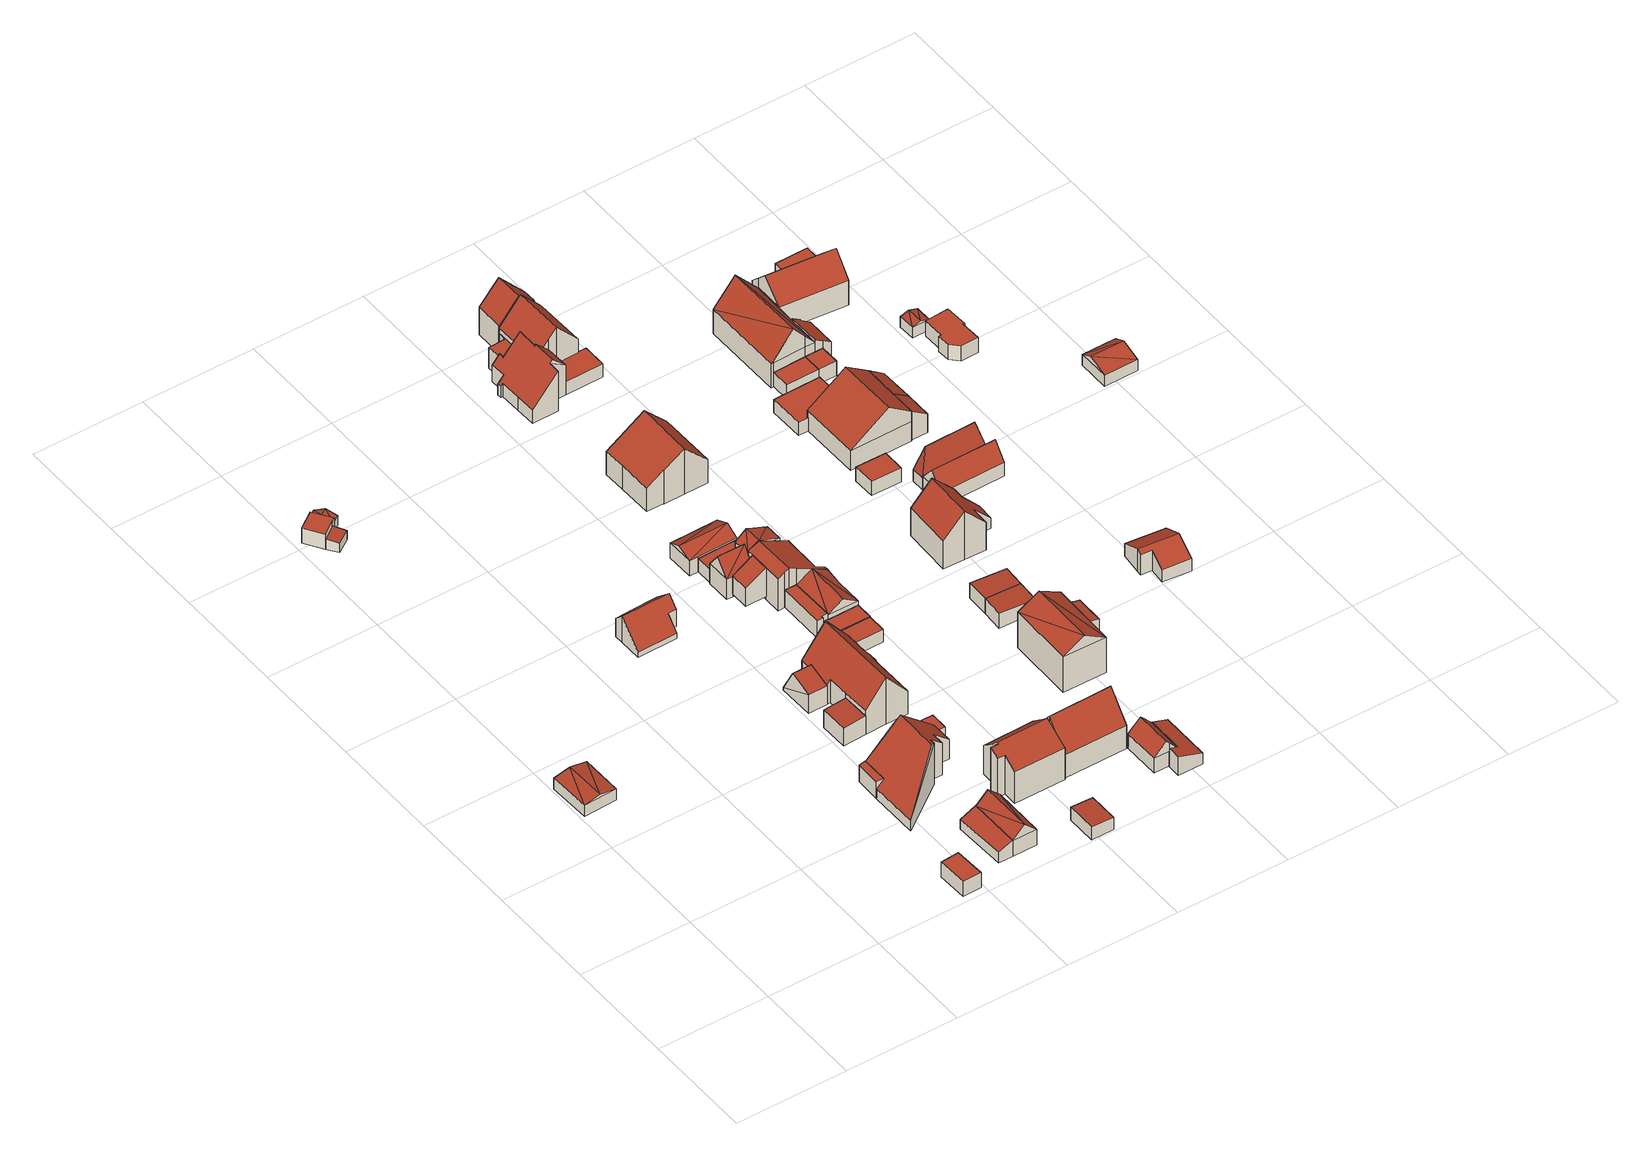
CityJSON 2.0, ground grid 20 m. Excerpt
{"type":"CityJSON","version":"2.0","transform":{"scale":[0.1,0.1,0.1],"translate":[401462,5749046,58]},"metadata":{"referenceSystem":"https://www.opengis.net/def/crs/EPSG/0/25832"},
"CityObjects":{
"building1":{"type":"Building","attributes":{"Gemeindeschluessel":"05515000","Geometrietyp2DReferenz":"3000","function":"31001_1310","roofType":"3100","measuredHeight":2.78},"geometry":[{"type":"Solid","lod":"2","boundaries":[[[[0,1,2,3]],[[4,5,1,0]],[[6,7,5,4]],[[3,2,7,6]],[[0,8,4]],[[6,9,3]],[[3,9,8]],[[8,0,3]],[[9,6,4]],[[4,8,9]],[[1,5,7,2]]]],"semantics":{"surfaces":[{"type":"WallSurface"},{"type":"RoofSurface"},{"type":"GroundSurface"}],"values":[[0,0,0,0,0,0,1,1,1,1,2]]}}]},
"building2":{"type":"Building","attributes":{"Gemeindeschluessel":"05515000","Geometrietyp2DReferenz":"3000","function":"31001_1310","roofType":"1000","measuredHeight":3},"geometry":[{"type":"Solid","lod":"2","boundaries":[[[[10,11,12,13]],[[14,15,11,10]],[[16,17,15,14]],[[13,12,17,16]],[[14,10,13,16]],[[11,15,17,12]]]],"semantics":{"surfaces":[{"type":"WallSurface"},{"type":"RoofSurface"},{"type":"GroundSurface"}],"values":[[0,0,0,0,1,2]]}}]},
"building3":{"type":"Building","attributes":{"Gemeindeschluessel":"05515000","Geometrietyp2DReferenz":"3000","function":"31001_1310","roofType":"9999","measuredHeight":3},"geometry":[{"type":"Solid","lod":"2","boundaries":[[[[18,19,20,21,22]],[[20,23,24,21]],[[19,25,23,20]],[[18,26,25,19]],[[22,27,26,18]],[[21,24,27,22]],[[23,25,26,27,24]]]],"semantics":{"surfaces":[{"type":"RoofSurface"},{"type":"WallSurface"},{"type":"GroundSurface"}],"values":[[0,1,1,1,1,1,2]]}}]},
"building4":{"type":"Building","attributes":{"Gemeindeschluessel":"05515000","Geometrietyp2DReferenz":"3000","function":"31001_1310","roofType":"2100","measuredHeight":2.08},"geometry":[{"type":"Solid","lod":"2","boundaries":[[[[28,29,27,30]],[[31,32,29,28]],[[33,24,32,31]],[[30,27,24,33]],[[31,28,30,33]],[[29,32,24,27]]]],"semantics":{"surfaces":[{"type":"WallSurface"},{"type":"RoofSurface"},{"type":"GroundSurface"}],"values":[[0,0,0,0,1,2]]}}]},
"building5":{"type":"Building","attributes":{"Gemeindeschluessel":"05515000","Geometrietyp2DReferenz":"3000","function":"51009_1610","roofType":"3100","measuredHeight":2.82},"geometry":[{"type":"Solid","lod":"2","boundaries":[[[[34,35,36,37]],[[38,39,35,34]],[[40,41,39,38]],[[37,36,41,40]],[[34,42,38]],[[40,43,37]],[[34,37,43]],[[43,42,34]],[[42,43,40]],[[40,38,42]],[[35,39,41,36]]]],"semantics":{"surfaces":[{"type":"WallSurface"},{"type":"RoofSurface"},{"type":"GroundSurface"}],"values":[[0,0,0,0,0,0,1,1,1,1,2]]}}]},
"building6":{"type":"Building","attributes":{"Gemeindeschluessel":"05515000","Geometrietyp2DReferenz":"3000","function":"51009_1610","roofType":"1000","measuredHeight":3.31},"geometry":[{"type":"Solid","lod":"2","boundaries":[[[[44,45,46,47]],[[48,49,45,44]],[[50,51,49,48]],[[47,46,51,50]],[[48,44,47,50]],[[45,49,51,46]]]],"semantics":{"surfaces":[{"type":"WallSurface"},{"type":"RoofSurface"},{"type":"GroundSurface"}],"values":[[0,0,0,0,1,2]]}}]},
"building7":{"type":"Building","attributes":{"Gemeindeschluessel":"05515000","Geometrietyp2DReferenz":"3000","function":"31001_1310","roofType":"2100","measuredHeight":3.15},"geometry":[{"type":"Solid","lod":"2","boundaries":[[[[52,53,54,55]],[[56,57,53,52]],[[58,59,57,56]],[[55,54,59,58]],[[56,52,55,58]],[[53,57,59,54]]]],"semantics":{"surfaces":[{"type":"WallSurface"},{"type":"RoofSurface"},{"type":"GroundSurface"}],"values":[[0,0,0,0,1,2]]}}]},
"building8":{"type":"Building","attributes":{"Gemeindeschluessel":"05515000","Geometrietyp2DReferenz":"3000","function":"31001_1000","roofType":"5000","measuredHeight":9.17},"address":[{"country":"Germany","locality":"Münster","thoroughfareNumber":"7a","thoroughfareName":"Kannenweg"}],"geometry":[{"type":"Solid","lod":"2","boundaries":[[[[60,61,62,63]],[[64,65,61,60]],[[66,67,65,64]],[[68,69,67,66]],[[70,71,69,68]],[[72,73,71,70]],[[74,75,73,72]],[[76,77,75,74]],[[78,46,77,76]],[[79,51,46,78]],[[80,49,51,79]],[[63,62,49,80]],[[80,79,78,76,81,82,63]],[[70,68,66,64,60,82,81,74,72]],[[63,82,60]],[[74,81,76]],[[61,65,67,69,71,73,75,77,46,51,49,62]]]],"semantics":{"surfaces":[{"type":"WallSurface"},{"type":"RoofSurface"},{"type":"GroundSurface"}],"values":[[0,0,0,0,0,0,0,0,0,0,0,0,1,1,0,0,2]]}}]},
"building9":{"type":"Building","attributes":{"Gemeindeschluessel":"05515000","Geometrietyp2DReferenz":"3000","function":"31001_2460","roofType":"3100","measuredHeight":5.12},"geometry":[{"type":"Solid","lod":"2","boundaries":[[[[83,59,54,84]],[[85,86,59,83]],[[87,88,86,85]],[[84,54,88,87]],[[83,89,85]],[[87,90,84]],[[90,89,83]],[[83,84,90]],[[90,87,85]],[[85,89,90]],[[59,86,88,54]]]],"semantics":{"surfaces":[{"type":"WallSurface"},{"type":"RoofSurface"},{"type":"GroundSurface"}],"values":[[0,0,0,0,0,0,1,1,1,1,2]]}}]},
"building10":{"type":"Building","attributes":{"Gemeindeschluessel":"05515000","Geometrietyp2DReferenz":"3000","function":"31001_1310","roofType":"3100","measuredHeight":5.26},"geometry":[{"type":"Solid","lod":"2","boundaries":[[[[91,92,93,94]],[[95,96,92,91]],[[97,98,96,95]],[[99,100,98,97]],[[101,102,100,99]],[[103,104,102,101]],[[105,106,104,103]],[[107,108,106,105]],[[109,110,108,107]],[[94,93,110,109]],[[103,101,99,97,95,105]],[[91,94,109,107,105,95]],[[92,96,98,100,102,104,106,108,110,93]]]],"semantics":{"surfaces":[{"type":"WallSurface"},{"type":"RoofSurface"},{"type":"GroundSurface"}],"values":[[0,0,0,0,0,0,0,0,0,0,1,1,2]]}}]},
"building11":{"type":"Building","attributes":{"Gemeindeschluessel":"05515000","Geometrietyp2DReferenz":"3000","function":"31001_1000","roofType":"2100","measuredHeight":3.73},"geometry":[{"type":"Solid","lod":"2","boundaries":[[[[111,112,113,114]],[[115,116,112,111]],[[117,118,116,115]],[[114,113,118,117]],[[115,111,114,117]],[[112,116,118,113]]]],"semantics":{"surfaces":[{"type":"WallSurface"},{"type":"RoofSurface"},{"type":"GroundSurface"}],"values":[[0,0,0,0,1,2]]}}]},
"building12":{"type":"Building","attributes":{"Gemeindeschluessel":"05515000","Geometrietyp2DReferenz":"3000","function":"31001_1000","roofType":"3100","measuredHeight":4.88},"geometry":[{"type":"Solid","lod":"2","boundaries":[[[[119,120,121,122]],[[123,124,120,119]],[[125,126,124,123]],[[122,121,126,125]],[[119,127,123]],[[125,128,122]],[[122,128,127,119]],[[123,127,128,125]],[[120,124,126,121]]]],"semantics":{"surfaces":[{"type":"WallSurface"},{"type":"RoofSurface"},{"type":"GroundSurface"}],"values":[[0,0,0,0,0,0,1,1,2]]}}]},
"building13":{"type":"Building","attributes":{"Gemeindeschluessel":"05515000","Geometrietyp2DReferenz":"3000","function":"31001_2460","roofType":"1000","measuredHeight":2.85},"geometry":[{"type":"Solid","lod":"2","boundaries":[[[[129,130,62,131]],[[132,133,130,129]],[[134,135,133,132]],[[136,65,135,134]],[[137,61,65,136]],[[131,62,61,137]],[[136,134,132,129,131,137]],[[130,133,135,65,61,62]]]],"semantics":{"surfaces":[{"type":"WallSurface"},{"type":"RoofSurface"},{"type":"GroundSurface"}],"values":[[0,0,0,0,0,0,1,2]]}}]},
"building14":{"type":"Building","attributes":{"Gemeindeschluessel":"05515000","Geometrietyp2DReferenz":"3000","function":"51009_1610","roofType":"2100","measuredHeight":2.58},"geometry":[{"type":"Solid","lod":"2","boundaries":[[[[138,139,140,141]],[[142,143,139,138]],[[144,145,143,142]],[[141,140,145,144]],[[142,138,141,144]],[[139,143,145,140]]]],"semantics":{"surfaces":[{"type":"WallSurface"},{"type":"RoofSurface"},{"type":"GroundSurface"}],"values":[[0,0,0,0,1,2]]}}]},
"building15":{"type":"Building","attributes":{"Gemeindeschluessel":"05515000","Geometrietyp2DReferenz":"3000","function":"31001_1000","roofType":"3100","measuredHeight":9.35},"address":[{"country":"Germany","locality":"Münster","thoroughfareNumber":"8","thoroughfareName":"Kannenweg"}],"geometry":[{"type":"Solid","lod":"2","boundaries":[[[[146,147,148,149]],[[150,151,147,146]],[[152,153,151,150]],[[154,155,153,152]],[[156,157,155,154]],[[158,159,157,156]],[[160,116,159,158]],[[161,112,116,160]],[[162,163,112,161]],[[164,121,163,162]],[[165,126,121,164]],[[166,167,126,165]],[[168,169,167,166]],[[170,171,169,168]],[[172,173,171,170]],[[149,148,173,172]],[[166,165,164,162,161,160,158,168]],[[156,154,152,150,146,149,172,170,168,158]],[[147,151,153,155,157,159,116,112,163,121,126,167,169,171,173,148]]]],"semantics":{"surfaces":[{"type":"WallSurface"},{"type":"RoofSurface"},{"type":"GroundSurface"}],"values":[[0,0,0,0,0,0,0,0,0,0,0,0,0,0,0,0,1,1,2]]}}]},
"building16":{"type":"Building","attributes":{"Gemeindeschluessel":"05515000","Geometrietyp2DReferenz":"3000","function":"31001_1000","roofType":"5000","measuredHeight":8.87},"address":[{"country":"Germany","locality":"Münster","thoroughfareNumber":"7","thoroughfareName":"Kannenweg"}],"geometry":[{"type":"Solid","lod":"2","boundaries":[[[[174,175,176,177]],[[178,179,175,174]],[[180,181,179,178]],[[182,183,181,180]],[[184,185,183,182]],[[186,187,185,184]],[[188,189,187,186]],[[190,191,189,188]],[[192,193,191,190]],[[177,176,193,192]],[[192,190,194,195,177]],[[180,178,174,195,194,188,186,184,182]],[[177,195,174]],[[188,194,190]],[[175,179,181,183,185,187,189,191,193,176]]]],"semantics":{"surfaces":[{"type":"WallSurface"},{"type":"RoofSurface"},{"type":"GroundSurface"}],"values":[[0,0,0,0,0,0,0,0,0,0,1,1,0,0,2]]}}]},
"building17":{"type":"Building","attributes":{"Gemeindeschluessel":"05515000","Geometrietyp2DReferenz":"3000","function":"31001_1000","roofType":"2100","measuredHeight":5.71},"geometry":[{"type":"Solid","lod":"2","boundaries":[[[[196,197,198,199]],[[200,201,197,196]],[[202,203,201,200]],[[199,198,203,202]],[[200,196,199,202]],[[197,201,203,198]]]],"semantics":{"surfaces":[{"type":"WallSurface"},{"type":"RoofSurface"},{"type":"GroundSurface"}],"values":[[0,0,0,0,1,2]]}}]},
"building18":{"type":"Building","attributes":{"Gemeindeschluessel":"05515000","Geometrietyp2DReferenz":"3000","function":"31001_2460","roofType":"1000","measuredHeight":2.49},"geometry":[{"type":"Solid","lod":"2","boundaries":[[[[204,205,206,207]],[[208,209,205,204]],[[210,211,209,208]],[[212,213,211,210]],[[214,215,213,212]],[[216,217,215,214]],[[207,206,217,216]],[[214,212,210,208,204,207,216]],[[205,209,211,213,215,217,206]]]],"semantics":{"surfaces":[{"type":"WallSurface"},{"type":"RoofSurface"},{"type":"GroundSurface"}],"values":[[0,0,0,0,0,0,0,1,2]]}}]},
"building19":{"type":"Building","attributes":{"Gemeindeschluessel":"05515000","Geometrietyp2DReferenz":"3000","function":"51009_1610","roofType":"1000","measuredHeight":3.45},"geometry":[{"type":"Solid","lod":"2","boundaries":[[[[218,219,220,221]],[[222,223,219,218]],[[224,225,223,222]],[[226,227,225,224]],[[228,229,227,226]],[[221,220,229,228]],[[226,224,222,218,221,228]],[[219,223,225,227,229,220]]]],"semantics":{"surfaces":[{"type":"WallSurface"},{"type":"RoofSurface"},{"type":"GroundSurface"}],"values":[[0,0,0,0,0,0,1,2]]}}]},
"building20":{"type":"Building","attributes":{"Gemeindeschluessel":"05515000","Geometrietyp2DReferenz":"3000","function":"31001_2460","roofType":"1000","measuredHeight":2.54},"geometry":[{"type":"Solid","lod":"2","boundaries":[[[[230,231,211,232]],[[233,234,231,230]],[[235,236,234,233]],[[237,238,236,235]],[[239,240,238,237]],[[241,213,240,239]],[[232,211,213,241]],[[239,237,235,233,230,232,241]],[[231,234,236,238,240,213,211]]]],"semantics":{"surfaces":[{"type":"WallSurface"},{"type":"RoofSurface"},{"type":"GroundSurface"}],"values":[[0,0,0,0,0,0,0,1,2]]}}]},
"building21":{"type":"Building","attributes":{"Gemeindeschluessel":"05515000","Geometrietyp2DReferenz":"3000","function":"31001_2460","roofType":"1000","measuredHeight":2.6},"geometry":[{"type":"Solid","lod":"2","boundaries":[[[[242,243,244,245]],[[246,247,243,242]],[[248,249,247,246]],[[245,244,249,248]],[[246,242,245,248]],[[243,247,249,244]]]],"semantics":{"surfaces":[{"type":"WallSurface"},{"type":"RoofSurface"},{"type":"GroundSurface"}],"values":[[0,0,0,0,1,2]]}}]},
"building22":{"type":"Building","attributes":{"Gemeindeschluessel":"05515000","Geometrietyp2DReferenz":"3000","function":"31001_1000"},"address":[{"country":"Germany","locality":"Münster","thoroughfareNumber":"9","thoroughfareName":"Kannenweg"}],"children":["building22-1","building22-2","building22-3","building22-4"]},
"building22-1":{"type":"BuildingPart","attributes":{"roofType":"3100","measuredHeight":7.38},"parents":["building22"],"geometry":[{"type":"Solid","lod":"2","boundaries":[[[[250,251,252,253,254]],[[255,256,251,250]],[[257,258,259,256,255]],[[260,261,262,263]],[[262,254,264,265,263]],[[266,257,255,261]],[[267,262,261,255]],[[262,267,250,254]],[[267,255,250]],[[251,256,259,268,269,252]],[[258,257,270]],[[268,271,263,272,273,269]],[[259,258,270,271,268]],[[264,254,253]],[[272,263,265]],[[269,273,253,252]],[[273,272,265,264,253]],[[270,257,266]],[[263,271,260]],[[260,271,270,266,261]]]],"semantics":{"surfaces":[{"type":"WallSurface"},{"type":"RoofSurface"},{"type":"GroundSurface"},{"type":"ClosureSurface"}],"values":[[0,0,0,1,1,1,1,0,0,2,0,3,3,0,0,3,3,0,3,3]]}}]},
"building22-2":{"type":"BuildingPart","attributes":{"roofType":"3100","measuredHeight":5.2},"parents":["building22"],"geometry":[{"type":"Solid","lod":"2","boundaries":[[[[274,275,276,277]],[[278,279,280,281]],[[282,283,279,278]],[[284,285,283,282]],[[277,276,285,284]],[[286,287,284]],[[288,274,277,284,287]],[[289,290,291,287,282]],[[286,282,287]],[[290,289,278,281]],[[289,282,278]],[[286,284,282]],[[275,280,279,283,285,276]],[[275,274,281,280]],[[291,288,287]],[[291,290,281,274,288]]]],"semantics":{"surfaces":[{"type":"WallSurface"},{"type":"RoofSurface"},{"type":"GroundSurface"},{"type":"ClosureSurface"}],"values":[[0,0,0,0,0,1,1,1,1,0,0,0,2,3,0,3]]}}]},
"building22-3":{"type":"BuildingPart","attributes":{"roofType":"3100","measuredHeight":6.95},"parents":["building22"],"geometry":[{"type":"Solid","lod":"2","boundaries":[[[[292,293,294,295]],[[296,297,293,292]],[[253,252,297,296]],[[295,294,298,299]],[[300,301,292]],[[292,295,299,272,265,300]],[[301,300,264,253]],[[253,296,301]],[[301,296,292]],[[293,297,252,269,298,294]],[[252,253,273,269]],[[269,273,299,298]],[[265,264,300]],[[265,272,273,253,264]],[[299,273,272]]]],"semantics":{"surfaces":[{"type":"WallSurface"},{"type":"RoofSurface"},{"type":"GroundSurface"},{"type":"ClosureSurface"}],"values":[[0,0,0,0,1,1,1,1,0,2,3,3,0,3,3]]}}]},
"building22-4":{"type":"BuildingPart","attributes":{"roofType":"3100","measuredHeight":7.41},"parents":["building22"],"geometry":[{"type":"Solid","lod":"2","boundaries":[[[[302,303,304,305]],[[306,290,281,280,303,302]],[[307,308,275,274,309]],[[310,311,308,307]],[[312,313,311,310]],[[199,314,313,312]],[[202,299,298,314,199]],[[315,316,259,258]],[[305,304,316,315]],[[317,202,199,312,310,307,260]],[[309,288,291,306,302,305,315,258,270,266,260,307]],[[303,280,275,308,311,313,314,298,269,268,259,316,304]],[[288,309,274]],[[290,306,291]],[[275,280,281,274]],[[281,290,291,288,274]],[[263,272,299,202,317]],[[299,273,269,298]],[[273,299,272]],[[263,317,260]],[[269,273,272,263,271,268]],[[263,260,271]],[[261,260,266]],[[271,270,258,259,268]],[[271,260,261,266,270]]]],"semantics":{"surfaces":[{"type":"WallSurface"},{"type":"RoofSurface"},{"type":"GroundSurface"},{"type":"ClosureSurface"}],"values":[[0,0,0,0,0,0,0,0,0,1,1,2,0,0,3,3,0,3,3,0,3,3,0,3,3]]}}]},
"building23":{"type":"Building","attributes":{"Gemeindeschluessel":"05515000","Geometrietyp2DReferenz":"3000","function":"31001_2460","roofType":"3100","measuredHeight":4.12},"geometry":[{"type":"Solid","lod":"2","boundaries":[[[[318,319,320,321]],[[322,323,319,318]],[[324,325,323,322]],[[326,327,325,324]],[[321,320,327,326]],[[328,329,321]],[[321,326,328]],[[324,322,318,329]],[[329,328,324]],[[328,326,324]],[[329,318,321]],[[319,323,325,327,320]]]],"semantics":{"surfaces":[{"type":"WallSurface"},{"type":"RoofSurface"},{"type":"GroundSurface"}],"values":[[0,0,0,0,0,1,1,1,1,0,0,2]]}}]},
"building24":{"type":"Building","attributes":{"Gemeindeschluessel":"05515000","Geometrietyp2DReferenz":"3000","function":"31001_1000","roofType":"3100","measuredHeight":9.54},"address":[{"country":"Germany","locality":"Münster","thoroughfareNumber":"6","thoroughfareName":"Kannenweg"}],"geometry":[{"type":"Solid","lod":"2","boundaries":[[[[330,331,332,333]],[[334,335,331,330]],[[336,337,335,334]],[[338,339,337,336]],[[340,341,339,338]],[[342,343,341,340]],[[344,345,343,342]],[[333,332,345,344]],[[338,336,334,330,333,340]],[[344,342,340,333]],[[331,335,337,339,341,343,345,332]]]],"semantics":{"surfaces":[{"type":"WallSurface"},{"type":"RoofSurface"},{"type":"GroundSurface"}],"values":[[0,0,0,0,0,0,0,0,1,1,2]]}}]},
"building25":{"type":"Building","attributes":{"Gemeindeschluessel":"05515000","Geometrietyp2DReferenz":"3000","function":"31001_2460","roofType":"5000","measuredHeight":5.2},"geometry":[{"type":"Solid","lod":"2","boundaries":[[[[346,347,348,349]],[[350,351,347,346]],[[352,353,351,350]],[[354,355,353,352]],[[349,348,355,354]],[[349,354,356,357]],[[357,356,358,350,346]],[[358,356,354,352]],[[358,352,350]],[[357,346,349]],[[347,351,353,355,348]]]],"semantics":{"surfaces":[{"type":"WallSurface"},{"type":"RoofSurface"},{"type":"GroundSurface"}],"values":[[0,0,0,0,0,1,1,0,0,0,2]]}}]},
"building26":{"type":"Building","attributes":{"Gemeindeschluessel":"05515000","Geometrietyp2DReferenz":"3000","function":"31001_1000","roofType":"3100","measuredHeight":9.11},"address":[{"country":"Germany","locality":"Münster","thoroughfareNumber":"10","thoroughfareName":"Kannenweg"}],"geometry":[{"type":"Solid","lod":"2","boundaries":[[[[359,360,361,362]],[[363,364,360,359]],[[365,366,364,363]],[[367,368,366,365]],[[369,370,368,367]],[[371,372,370,369]],[[373,374,372,371]],[[375,376,374,373]],[[362,361,376,375]],[[369,367,365,371]],[[363,359,362,375,373,371,365]],[[360,364,366,368,370,372,374,376,361]]]],"semantics":{"surfaces":[{"type":"WallSurface"},{"type":"RoofSurface"},{"type":"GroundSurface"}],"values":[[0,0,0,0,0,0,0,0,0,1,1,2]]}}]},
"building27":{"type":"Building","attributes":{"Gemeindeschluessel":"05515000","Geometrietyp2DReferenz":"3000","function":"31001_1310","roofType":"2100","measuredHeight":3.72},"geometry":[{"type":"Solid","lod":"2","boundaries":[[[[377,378,379,380]],[[381,382,378,377]],[[383,384,382,381]],[[385,386,384,383]],[[387,388,386,385]],[[380,379,388,387]],[[385,383,381,377,380,387]],[[378,382,384,386,388,379]]]],"semantics":{"surfaces":[{"type":"WallSurface"},{"type":"RoofSurface"},{"type":"GroundSurface"}],"values":[[0,0,0,0,0,0,1,2]]}}]},
"building28":{"type":"Building","attributes":{"Gemeindeschluessel":"05515000","Geometrietyp2DReferenz":"3000","function":"31001_1000","roofType":"5000","measuredHeight":8.48},"geometry":[{"type":"Solid","lod":"2","boundaries":[[[[389,390,391,392]],[[393,394,390,389]],[[395,396,394,393]],[[397,398,396,395]],[[399,400,398,397]],[[401,402,400,399]],[[403,404,402,401]],[[405,406,404,403]],[[407,408,406,405]],[[409,410,408,407]],[[411,412,410,409]],[[413,414,412,411]],[[415,416,414,413]],[[417,418,416,415]],[[392,391,418,417]],[[411,409,419,420]],[[401,399,397,395,393,389,392,417,415,413,420,419,407,405,403]],[[407,419,409]],[[411,420,413]],[[390,394,396,398,400,402,404,406,408,410,412,414,416,418,391]]]],"semantics":{"surfaces":[{"type":"WallSurface"},{"type":"RoofSurface"},{"type":"GroundSurface"}],"values":[[0,0,0,0,0,0,0,0,0,0,0,0,0,0,0,1,1,0,0,2]]}}]},
"building29":{"type":"Building","attributes":{"Gemeindeschluessel":"05515000","Geometrietyp2DReferenz":"3000","function":"31001_1000","roofType":"3100","measuredHeight":9.43},"address":[{"country":"Germany","locality":"Münster","thoroughfareNumber":"5","thoroughfareName":"Kannenweg"}],"geometry":[{"type":"Solid","lod":"2","boundaries":[[[[421,422,423,424]],[[425,426,422,421]],[[427,428,426,425]],[[424,423,428,427]],[[421,429,425]],[[427,430,424]],[[430,429,421]],[[421,424,430]],[[427,425,429]],[[429,430,427]],[[422,426,428,423]]]],"semantics":{"surfaces":[{"type":"WallSurface"},{"type":"RoofSurface"},{"type":"GroundSurface"}],"values":[[0,0,0,0,0,0,1,1,1,1,2]]}}]},
"building30":{"type":"Building","attributes":{"Gemeindeschluessel":"05515000","Geometrietyp2DReferenz":"3000","function":"31001_1000"},"address":[{"country":"Germany","locality":"Münster","thoroughfareNumber":"11","thoroughfareName":"Kannenweg"}],"children":["building30-1","building30-2","building30-3"]},
"building30-1":{"type":"BuildingPart","attributes":{"roofType":"3100","measuredHeight":9.56},"parents":["building30"],"geometry":[{"type":"Solid","lod":"2","boundaries":[[[[431,432,433,434]],[[435,436,437,438,439]],[[440,441,436,435]],[[442,443,441,440]],[[444,445,443,442]],[[446,447,445,444]],[[448,449,447,446]],[[434,433,449,448]],[[442,440,435,439,450,444]],[[451,452,453,431,434,448,446,444,450]],[[454,455,456,437,436,441,443,445,447,449,433]],[[432,431,453,457]],[[454,433,432,457]],[[451,450,458]],[[455,452,451,458,456]],[[454,457,453,452,455]],[[438,458,450,439]],[[458,438,437,456]]]],"semantics":{"surfaces":[{"type":"WallSurface"},{"type":"RoofSurface"},{"type":"GroundSurface"},{"type":"ClosureSurface"}],"values":[[0,0,0,0,0,0,0,0,1,1,2,0,3,0,3,3,0,3]]}}]},
"building30-2":{"type":"BuildingPart","attributes":{"roofType":"1000","measuredHeight":4.1},"parents":["building30"],"geometry":[{"type":"Solid","lod":"2","boundaries":[[[[459,460,433,432]],[[461,462,460,459]],[[463,464,462,461]],[[465,466,464,463]],[[457,454,466,465]],[[465,463,461,459,432,457]],[[460,462,464,466,454,433]],[[454,457,432,433]]]],"semantics":{"surfaces":[{"type":"WallSurface"},{"type":"RoofSurface"},{"type":"GroundSurface"},{"type":"ClosureSurface"}],"values":[[0,0,0,0,0,1,2,3]]}}]},
"building30-3":{"type":"BuildingPart","attributes":{"roofType":"3100","measuredHeight":9.49},"parents":["building30"],"geometry":[{"type":"Solid","lod":"2","boundaries":[[[[467,468,469,470]],[[471,472,468,467]],[[473,474,472,471]],[[475,476,474,473]],[[477,478,476,475]],[[438,437,478,477]],[[479,480,454,481]],[[470,469,480,479]],[[451,458,438,477,475,473,471,467,482]],[[470,479,481,482,467]],[[468,472,474,476,478,437,456,455,454,480,469]],[[451,482,452]],[[456,458,451,452,455]],[[437,438,458,456]],[[454,453,452,482,481]],[[452,453,454,455]]]],"semantics":{"surfaces":[{"type":"WallSurface"},{"type":"RoofSurface"},{"type":"GroundSurface"},{"type":"ClosureSurface"}],"values":[[0,0,0,0,0,0,0,0,1,1,2,0,3,3,0,3]]}}]},
"building31":{"type":"Building","attributes":{"Gemeindeschluessel":"05515000","Geometrietyp2DReferenz":"3000","function":"31001_2460","roofType":"2100","measuredHeight":2.94},"geometry":[{"type":"Solid","lod":"2","boundaries":[[[[483,484,485,486]],[[487,488,484,483]],[[489,490,488,487]],[[486,485,490,489]],[[487,483,486,489]],[[484,488,490,485]]]],"semantics":{"surfaces":[{"type":"WallSurface"},{"type":"RoofSurface"},{"type":"GroundSurface"}],"values":[[0,0,0,0,1,2]]}}]},
"building32":{"type":"Building","attributes":{"Gemeindeschluessel":"05515000","Geometrietyp2DReferenz":"3000","function":"31001_2460","roofType":"1000","measuredHeight":2.53},"geometry":[{"type":"Solid","lod":"2","boundaries":[[[[491,412,492,493]],[[494,410,412,491]],[[495,496,410,494]],[[497,498,496,495]],[[499,500,498,497]],[[493,492,500,499]],[[497,495,494,491,493,499]],[[412,410,496,498,500,492]]]],"semantics":{"surfaces":[{"type":"WallSurface"},{"type":"RoofSurface"},{"type":"GroundSurface"}],"values":[[0,0,0,0,0,0,1,2]]}}]},
"building33":{"type":"Building","attributes":{"Gemeindeschluessel":"05515000","Geometrietyp2DReferenz":"3000","function":"31001_2460","roofType":"2100","measuredHeight":2.93},"geometry":[{"type":"Solid","lod":"2","boundaries":[[[[501,502,503,504]],[[483,484,502,501]],[[486,485,484,483]],[[504,503,485,486]],[[483,501,504,486]],[[502,484,485,503]]]],"semantics":{"surfaces":[{"type":"WallSurface"},{"type":"RoofSurface"},{"type":"GroundSurface"}],"values":[[0,0,0,0,1,2]]}}]},
"building34":{"type":"Building","attributes":{"Gemeindeschluessel":"05515000","Geometrietyp2DReferenz":"3000","function":"31001_1000","roofType":"2100","measuredHeight":4.69},"geometry":[{"type":"Solid","lod":"2","boundaries":[[[[505,506,507,508]],[[509,510,506,505]],[[511,512,510,509]],[[508,507,512,511]],[[509,505,508,511]],[[506,510,512,507]]]],"semantics":{"surfaces":[{"type":"WallSurface"},{"type":"RoofSurface"},{"type":"GroundSurface"}],"values":[[0,0,0,0,1,2]]}}]},
"building35":{"type":"Building","attributes":{"Gemeindeschluessel":"05515000","Geometrietyp2DReferenz":"3000","function":"31001_1000","roofType":"3100","measuredHeight":9.65},"address":[{"country":"Germany","locality":"Münster","thoroughfareNumber":"4","thoroughfareName":"Kannenweg"}],"geometry":[{"type":"Solid","lod":"2","boundaries":[[[[513,514,515,516]],[[517,518,514,513]],[[519,520,518,517]],[[521,522,520,519]],[[523,524,522,521]],[[525,526,524,523]],[[527,528,526,525]],[[529,530,528,527]],[[531,532,530,529]],[[516,515,532,531]],[[525,523,521,527]],[[519,517,513,516,531,529,527,521]],[[514,518,520,522,524,526,528,530,532,515]]]],"semantics":{"surfaces":[{"type":"WallSurface"},{"type":"RoofSurface"},{"type":"GroundSurface"}],"values":[[0,0,0,0,0,0,0,0,0,0,1,1,2]]}}]},
"building36":{"type":"Building","attributes":{"Gemeindeschluessel":"05515000","Geometrietyp2DReferenz":"3000","function":"51009_1611","roofType":"1000","measuredHeight":2.82},"geometry":[{"type":"Solid","lod":"2","boundaries":[[[[533,534,535,536]],[[537,538,534,533]],[[539,540,538,537]],[[536,535,540,539]],[[537,533,536,539]],[[534,538,540,535]]]],"semantics":{"surfaces":[{"type":"WallSurface"},{"type":"RoofSurface"},{"type":"GroundSurface"}],"values":[[0,0,0,0,1,2]]}}]},
"building37":{"type":"Building","attributes":{"Gemeindeschluessel":"05515000","Geometrietyp2DReferenz":"3000","function":"31001_2460","roofType":"1000","measuredHeight":2.62},"geometry":[{"type":"Solid","lod":"2","boundaries":[[[[541,542,543,544]],[[545,546,542,541]],[[547,548,546,545]],[[549,550,548,547]],[[551,552,550,549]],[[544,543,552,551]],[[549,547,545,541,544,551]],[[542,546,548,550,552,543]]]],"semantics":{"surfaces":[{"type":"WallSurface"},{"type":"RoofSurface"},{"type":"GroundSurface"}],"values":[[0,0,0,0,0,0,1,2]]}}]},
"building38":{"type":"Building","attributes":{"Gemeindeschluessel":"05515000","Geometrietyp2DReferenz":"3000","function":"31001_1000"},"address":[{"country":"Germany","locality":"Münster","thoroughfareNumber":"3","thoroughfareName":"Kannenweg"}],"children":["building38-1","building38-2"]},
"building38-1":{"type":"BuildingPart","attributes":{"roofType":"2100","measuredHeight":5.93},"parents":["building38"],"geometry":[{"type":"Solid","lod":"2","boundaries":[[[[553,554,555,556,557]],[[558,559,554,553]],[[560,561,562,559,558]],[[558,553,557,560]],[[554,559,562,555]],[[555,562,561,556]],[[556,561,560,557]]]],"semantics":{"surfaces":[{"type":"WallSurface"},{"type":"RoofSurface"},{"type":"GroundSurface"},{"type":"ClosureSurface"}],"values":[[0,0,0,1,2,3,3]]}}]},
"building38-2":{"type":"BuildingPart","attributes":{"roofType":"3100","measuredHeight":8.81},"parents":["building38"],"geometry":[{"type":"Solid","lod":"2","boundaries":[[[[563,564,562,561]],[[565,566,564,563]],[[567,543,566,565]],[[568,552,543,567]],[[569,550,552,568]],[[556,555,550,569]],[[560,557,570,571,572]],[[567,565,571,570,573,568]],[[573,569,568]],[[573,570,557,556,569]],[[560,572,563,561]],[[572,571,565,563]],[[564,566,543,552,550,555,562]],[[555,556,561,562]],[[557,560,561,556]]]],"semantics":{"surfaces":[{"type":"WallSurface"},{"type":"RoofSurface"},{"type":"GroundSurface"},{"type":"ClosureSurface"}],"values":[[0,0,0,0,0,0,1,1,0,0,0,0,2,3,3]]}}]},
"building39":{"type":"Building","attributes":{"Gemeindeschluessel":"05515000","Geometrietyp2DReferenz":"3000","function":"31001_2460","roofType":"3100","measuredHeight":5.54},"geometry":[{"type":"Solid","lod":"2","boundaries":[[[[574,575,576,577]],[[578,579,575,574]],[[580,581,579,578]],[[577,576,581,580]],[[574,582,578]],[[580,583,577]],[[577,583,582,574]],[[578,582,583,580]],[[575,579,581,576]]]],"semantics":{"surfaces":[{"type":"WallSurface"},{"type":"RoofSurface"},{"type":"GroundSurface"}],"values":[[0,0,0,0,0,0,1,1,2]]}}]},
"building40":{"type":"Building","attributes":{"Gemeindeschluessel":"05515000","Geometrietyp2DReferenz":"3000","function":"51009_1610","roofType":"5000","measuredHeight":7.23},"geometry":[{"type":"Solid","lod":"2","boundaries":[[[[584,579,581,585]],[[586,587,579,584]],[[588,589,587,586]],[[585,581,589,588]],[[590,588,586,591]],[[586,584,591]],[[591,584,585,590]],[[585,588,590]],[[579,587,589,581]]]],"semantics":{"surfaces":[{"type":"WallSurface"},{"type":"RoofSurface"},{"type":"GroundSurface"}],"values":[[0,0,0,0,1,1,1,1,2]]}}]},
"building41":{"type":"Building","attributes":{"Gemeindeschluessel":"05515000","Geometrietyp2DReferenz":"3000","function":"51009_1611","roofType":"1000","measuredHeight":2.79},"geometry":[{"type":"Solid","lod":"2","boundaries":[[[[592,593,594,595]],[[596,597,593,592]],[[598,599,597,596]],[[595,594,599,598]],[[596,592,595,598]],[[593,597,599,594]]]],"semantics":{"surfaces":[{"type":"WallSurface"},{"type":"RoofSurface"},{"type":"GroundSurface"}],"values":[[0,0,0,0,1,2]]}}]},
"building42":{"type":"Building","attributes":{"Gemeindeschluessel":"05515000","Geometrietyp2DReferenz":"3000","function":"31001_1310","roofType":"3100","measuredHeight":4.52},"geometry":[{"type":"Solid","lod":"2","boundaries":[[[[600,601,602,603]],[[604,605,601,600]],[[606,607,605,604]],[[608,609,607,606]],[[610,611,609,608]],[[612,613,611,610]],[[614,615,613,612]],[[603,602,615,614]],[[608,606,604,600,603,610]],[[614,612,610,603]],[[601,605,607,609,611,613,615,602]]]],"semantics":{"surfaces":[{"type":"WallSurface"},{"type":"RoofSurface"},{"type":"GroundSurface"}],"values":[[0,0,0,0,0,0,0,0,1,1,2]]}}]},
"building43":{"type":"Building","attributes":{"Gemeindeschluessel":"05515000","Geometrietyp2DReferenz":"3000","function":"51009_1610","roofType":"2100","measuredHeight":5.73},"geometry":[{"type":"Solid","lod":"2","boundaries":[[[[558,616,617,560]],[[618,619,616,558]],[[572,620,619,618]],[[560,617,620,572]],[[618,558,560,572]],[[616,619,620,617]]]],"semantics":{"surfaces":[{"type":"WallSurface"},{"type":"RoofSurface"},{"type":"GroundSurface"}],"values":[[0,0,0,0,1,2]]}}]},
"building44":{"type":"Building","attributes":{"Gemeindeschluessel":"05515000","Geometrietyp2DReferenz":"3000","function":"31001_2460","roofType":"1000","measuredHeight":2.82},"geometry":[{"type":"Solid","lod":"2","boundaries":[[[[621,622,623,596]],[[624,625,622,621]],[[598,626,625,624]],[[596,623,626,598]],[[624,621,596,598]],[[622,625,626,623]]]],"semantics":{"surfaces":[{"type":"WallSurface"},{"type":"RoofSurface"},{"type":"GroundSurface"}],"values":[[0,0,0,0,1,2]]}}]},
"building45":{"type":"Building","attributes":{"Gemeindeschluessel":"05515000","Geometrietyp2DReferenz":"3000","function":"31001_1000"},"address":[{"country":"Germany","locality":"Münster","thoroughfareNumber":"2","thoroughfareName":"Kannenweg"}],"children":["building45-1","building45-2"]},
"building45-1":{"type":"BuildingPart","attributes":{"roofType":"2100","measuredHeight":5.26},"parents":["building45"],"geometry":[{"type":"Solid","lod":"2","boundaries":[[[[627,628,629,630]],[[631,622,628,627]],[[632,633,634,622,631]],[[635,636,637,638,639]],[[640,641,636,635]],[[642,643,641,640]],[[630,629,643,642]],[[640,635,639,632,631,627,630,642]],[[628,622,634,637,636,641,643,629]],[[633,632,639,638]],[[637,634,633,638]]]],"semantics":{"surfaces":[{"type":"WallSurface"},{"type":"RoofSurface"},{"type":"GroundSurface"},{"type":"ClosureSurface"}],"values":[[0,0,0,0,0,0,0,1,2,0,3]]}}]},
"building45-2":{"type":"BuildingPart","attributes":{"roofType":"3100","measuredHeight":9.61},"parents":["building45"],"geometry":[{"type":"Solid","lod":"2","boundaries":[[[[644,645,646,647]],[[648,649,645,644]],[[638,637,649,648]],[[650,623,634,633]],[[651,652,623,650]],[[653,654,652,651]],[[647,646,654,653]],[[655,647,656]],[[653,657,656,647]],[[633,638,648,644,655]],[[656,658,633,655]],[[658,650,633]],[[658,656,657,651,650]],[[657,653,651]],[[655,644,647]],[[645,649,637,634,623,652,654,646]],[[637,638,633,634]]]],"semantics":{"surfaces":[{"type":"WallSurface"},{"type":"RoofSurface"},{"type":"GroundSurface"},{"type":"ClosureSurface"}],"values":[[0,0,0,0,0,0,0,1,1,1,1,0,0,0,0,2,3]]}}]},
"building46":{"type":"Building","attributes":{"Gemeindeschluessel":"05515000","Geometrietyp2DReferenz":"3000","function":"51009_1610","roofType":"2100","measuredHeight":6.7},"geometry":[{"type":"Solid","lod":"2","boundaries":[[[[659,660,645,661]],[[662,663,660,659]],[[664,665,663,662]],[[661,645,665,664]],[[662,659,661,664]],[[660,663,665,645]]]],"semantics":{"surfaces":[{"type":"WallSurface"},{"type":"RoofSurface"},{"type":"GroundSurface"}],"values":[[0,0,0,0,1,2]]}}]},
"building47":{"type":"Building","attributes":{"Gemeindeschluessel":"05515000","Geometrietyp2DReferenz":"3000","function":"31001_1000","roofType":"5000","measuredHeight":8.57},"address":[{"country":"Germany","locality":"Münster","thoroughfareNumber":"2a","thoroughfareName":"Kannenweg"}],"geometry":[{"type":"Solid","lod":"2","boundaries":[[[[666,663,665,667]],[[668,669,663,666]],[[670,671,669,668]],[[672,673,671,670]],[[674,649,673,672]],[[675,645,649,674]],[[667,665,645,675]],[[676,677,674,672]],[[678,662,664,661,677,676,679]],[[677,661,675,674]],[[661,664,667,675]],[[678,679,670,668]],[[662,678,668,666]],[[679,676,672,670]],[[664,662,666,667]],[[663,669,671,673,649,645,665]]]],"semantics":{"surfaces":[{"type":"WallSurface"},{"type":"RoofSurface"},{"type":"GroundSurface"}],"values":[[0,0,0,0,0,0,0,1,1,0,0,0,0,0,0,2]]}}]},
"building48":{"type":"Building","attributes":{"Gemeindeschluessel":"05515000","Geometrietyp2DReferenz":"3000","function":"31001_2460","roofType":"1000","measuredHeight":2.69},"geometry":[{"type":"Solid","lod":"2","boundaries":[[[[680,681,669,682]],[[683,684,681,680]],[[685,671,684,683]],[[682,669,671,685]],[[683,680,682,685]],[[681,684,671,669]]]],"semantics":{"surfaces":[{"type":"WallSurface"},{"type":"RoofSurface"},{"type":"GroundSurface"}],"values":[[0,0,0,0,1,2]]}}]},
"building49":{"type":"Building","attributes":{"Gemeindeschluessel":"05515000","Geometrietyp2DReferenz":"3000","function":"31001_2460","roofType":"3100","measuredHeight":2.6},"geometry":[{"type":"Solid","lod":"2","boundaries":[[[[686,687,688,689]],[[690,691,687,686]],[[692,693,691,690]],[[689,688,693,692]],[[686,694,690]],[[692,695,689]],[[689,695,694]],[[694,686,689]],[[695,692,690]],[[690,694,695]],[[687,691,693,688]]]],"semantics":{"surfaces":[{"type":"WallSurface"},{"type":"RoofSurface"},{"type":"GroundSurface"}],"values":[[0,0,0,0,0,0,1,1,1,1,2]]}}]},
"building50":{"type":"Building","attributes":{"Gemeindeschluessel":"05515000","Geometrietyp2DReferenz":"3000","function":"31001_1310","roofType":"9999","measuredHeight":3},"geometry":[{"type":"Solid","lod":"2","boundaries":[[[[696,697,698,699,700,701,702,703,704]],[[702,705,706,703]],[[701,707,705,702]],[[700,708,707,701]],[[699,709,708,700]],[[698,710,709,699]],[[697,711,710,698]],[[696,712,711,697]],[[704,713,712,696]],[[703,706,713,704]],[[705,707,708,709,710,711,712,713,706]]]],"semantics":{"surfaces":[{"type":"RoofSurface"},{"type":"WallSurface"},{"type":"GroundSurface"}],"values":[[0,1,1,1,1,1,1,1,1,1,2]]}}]},
"building51":{"type":"Building","attributes":{"Gemeindeschluessel":"05515000","Geometrietyp2DReferenz":"3000","function":"31001_1310","roofType":"3100","measuredHeight":3.34},"geometry":[{"type":"Solid","lod":"2","boundaries":[[[[714,715,716,717]],[[718,719,715,714]],[[720,721,719,718]],[[717,716,721,720]],[[714,722,718]],[[720,723,717]],[[717,723,722]],[[722,714,717]],[[723,720,718]],[[718,722,723]],[[715,719,721,716]]]],"semantics":{"surfaces":[{"type":"WallSurface"},{"type":"RoofSurface"},{"type":"GroundSurface"}],"values":[[0,0,0,0,0,0,1,1,1,1,2]]}}]}
},
"vertices":[
[3,553,33],[3,553,11],[6,478,11],[6,478,33],[64,555,33],[64,555,11],[65,480,33],[65,480,11],[33,554,39],[35,479,39],
[362,12,39],[362,12,9],[395,13,9],[395,13,39],[360,66,39],[360,66,9],[393,68,39],[393,68,9],
[62,1198,43],[41,1229,43],[10,1208,43],[31,1176,43],[56,1194,43],[10,1208,13],[31,1176,13],[41,1229,13],[62,1198,13],[56,1194,13],
[69,1175,31],[69,1175,13],[56,1194,34],[44,1158,31],[44,1158,13],[31,1176,34],
[62,1198,34],[62,1198,14],[75,1207,14],[75,1207,34],[41,1229,34],[41,1229,14],[53,1238,34],[53,1238,14],[52,1214,42],[64,1223,42],
[380,303,47],[380,303,14],[379,258,14],[379,258,47],[392,305,47],[392,305,14],[392,258,47],[392,258,14],
[447,41,31],[447,41,10],[472,41,10],[472,41,42],[444,135,29],[444,135,10],[472,135,42],[472,135,10],
[516,304,54],[516,304,14],[443,305,14],[443,305,94],[516,302,54],[516,302,14],[517,266,53],[517,266,14],[488,266,78],[488,266,14],[488,243,78],[488,243,14],[466,244,96],[466,244,14],[466,233,97],[466,233,14],[379,170,34],[379,170,14],[379,258,34],[392,258,46],[392,305,45],[456,225,105],[456,305,105],
[472,135,41],[472,41,41],[516,135,41],[516,135,10],[516,41,41],[516,41,10],[494,135,62],[494,41,62],
[356,786,36],[356,786,14],[305,785,14],[305,785,36],[356,756,66],[356,756,14],[356,737,48],[356,737,14],[341,737,48],[341,737,14],[341,715,24],[341,715,14],[270,714,24],[270,714,14],[270,755,66],[270,755,14],[270,771,50],[270,771,14],[305,772,50],[305,772,14],
[446,431,51],[446,431,14],[405,430,14],[405,430,49],[447,381,51],[447,381,14],[406,380,49],[406,380,14],
[405,468,51],[405,468,14],[439,468,14],[439,468,51],[404,531,19],[404,531,14],[439,531,19],[439,531,14],[405,509,63],[439,509,63],
[443,335,42],[443,335,14],[443,305,42],[535,334,42],[535,334,14],[535,302,42],[535,302,14],[516,302,42],[516,304,42],
[629,57,33],[629,57,9],[589,57,9],[589,57,35],[629,3,33],[629,3,9],[589,3,35],[589,3,9],
[523,488,60],[523,488,14],[522,531,14],[522,531,60],[530,488,51],[530,488,14],[530,472,51],[530,472,14],[523,472,60],[523,472,14],[524,382,60],[524,382,14],[485,382,108],[485,382,14],[447,381,61],[446,431,60],[445,469,60],[445,469,14],[439,468,52],[439,531,53],[439,534,53],[439,534,14],[483,535,108],[483,535,14],[486,535,105],[486,535,14],[522,535,60],[522,535,14],
[631,133,77],[631,133,13],[630,211,13],[630,211,71],[631,131,76],[631,131,13],[540,131,76],[540,131,13],[540,156,91],[540,156,13],[527,156,91],[527,156,13],[526,173,101],[526,173,13],[540,173,101],[540,173,13],[540,211,70],[540,211,13],[631,212,70],[631,212,13],[540,175,102],[631,176,102],
[460,706,58],[460,706,22],[497,706,22],[497,706,79],[460,740,58],[460,740,22],[497,741,79],[497,741,22],
[486,535,40],[486,535,15],[522,535,15],[522,535,40],[485,564,40],[485,564,15],[514,565,40],[514,565,15],[585,565,40],[585,565,15],[585,531,40],[585,531,15],[522,531,40],[522,531,15],
[530,676,51],[530,676,17],[509,676,17],[509,676,51],[531,597,51],[531,597,17],[520,597,51],[520,597,17],[520,593,51],[520,593,17],[509,593,51],[509,593,17],
[520,593,41],[520,593,15],[514,565,41],[520,597,41],[520,597,15],[531,597,41],[531,597,15],[531,595,41],[531,595,15],[585,595,41],[585,595,15],[585,565,41],
[520,814,44],[520,814,18],[449,813,18],[449,813,44],[520,784,44],[520,784,18],[449,783,44],[449,783,18],
[520,784,74],[520,784,16],[496,784,16],[496,784,56],[496,784,74],[554,784,74],[554,784,16],[555,753,74],[555,753,69],[555,753,16],[516,752,90],[517,752,90],[516,784,90],[497,752,74],[496,770,74],[497,754,74],[518,752,89],[520,784,88],[516,752,16],[497,752,16],[545,753,74],[516,752,74],[497,752,72],[497,752,56],
[530,676,50],[530,676,16],[531,597,16],[531,597,50],[584,643,50],[584,643,16],[587,676,16],[587,676,50],[585,595,50],[585,595,16],[531,595,50],[531,595,16],[558,595,68],[559,676,68],[558,676,68],[584,643,51],[587,676,51],[574,676,59],
[449,740,56],[449,740,16],[460,740,16],[460,740,56],[449,783,56],[449,783,16],[497,741,16],[497,741,56],[497,762,86],[449,762,86],
[587,683,51],[587,683,16],[569,684,16],[569,684,61],[587,676,52],[517,676,90],[517,676,16],[530,676,83],[509,676,86],[509,676,16],[497,676,79],[497,676,16],[497,706,16],[570,753,61],[570,753,16],[497,752,79],
[520,814,47],[520,814,17],[519,863,17],[519,863,47],[449,813,47],[449,813,17],[434,813,47],[434,813,17],[433,862,47],[433,862,17],[433,838,59],[520,838,59],
[630,211,60],[630,211,14],[631,172,14],[631,172,109],[720,212,60],[720,212,14],[721,175,106],[721,175,14],[744,175,106],[744,175,14],[744,173,109],[744,173,14],[744,133,60],[744,133,14],[631,133,60],[631,133,14],
[791,134,40],[791,134,11],[748,135,11],[748,135,40],[790,68,40],[790,68,11],[775,68,40],[775,68,11],[748,68,40],[748,68,11],[770,68,63],[770,134,63],[775,68,57],
[461,1023,67],[461,1023,20],[462,962,20],[462,962,67],[460,1063,67],[460,1063,20],[529,1064,111],[529,1064,20],[571,1065,67],[571,1065,20],[572,962,67],[572,962,20],[530,961,111],[530,961,20],[493,961,87],[493,961,20],[493,962,87],[493,962,20],
[790,68,42],[790,68,10],[775,68,10],[775,68,47],[791,134,42],[791,134,10],[819,134,32],[819,134,10],[819,44,32],[819,44,10],[775,44,47],[775,44,10],
[436,1294,43],[436,1294,17],[437,1257,17],[437,1257,43],[433,1294,39],[433,1294,17],[432,1301,39],[432,1301,17],[443,1302,51],[443,1302,17],[442,1330,51],[442,1330,17],[456,1330,66],[456,1330,17],[456,1321,66],[456,1321,17],[487,1322,100],[487,1322,17],[487,1284,100],[487,1284,17],[513,1285,77],[513,1285,17],[514,1243,77],[514,1243,17],[485,1242,96],[485,1242,17],[485,1221,96],[485,1221,17],[438,1220,43],[438,1220,17],[489,1284,102],[490,1242,102],
[741,407,85],[741,407,14],[739,288,14],[739,288,85],[818,406,85],[818,406,14],[816,286,85],[816,286,14],[779,406,108],[777,287,108],
[487,1322,69],[487,1322,59],[487,1322,18],[487,1322,68],[565,1376,69],[565,1376,18],[558,1376,18],[558,1376,73],[558,1376,77],[567,1287,69],[567,1287,18],[567,1286,69],[567,1286,18],[527,1285,114],[527,1285,18],[513,1285,98],[513,1285,18],[487,1284,69],[487,1284,18],[526,1375,114],[523,1375,111],[522,1375,110],[486,1374,69],[486,1374,18],[522,1375,18],[526,1375,18],[486,1374,59],[526,1375,109],
[456,1321,59],[456,1321,18],[456,1330,59],[456,1330,18],[455,1357,59],[455,1357,18],[486,1358,59],[486,1358,18],
[521,1425,113],[521,1425,18],[486,1425,18],[486,1425,73],[568,1426,60],[568,1426,18],[569,1401,60],[569,1401,18],[562,1394,68],[562,1394,18],[557,1394,73],[557,1394,18],[486,1375,72],[486,1375,18],[486,1374,72],[522,1375,113],
[810,497,39],[810,497,14],[745,496,14],[745,496,44],[808,455,39],[808,455,14],[743,457,44],[743,457,14],
[514,1243,43],[582,1244,17],[582,1244,43],[513,1285,43],[567,1286,43],[567,1286,17],[567,1287,43],[567,1287,17],[582,1287,43],[582,1287,17],
[812,535,39],[812,535,14],[746,537,14],[746,537,44],
[817,355,60],[817,355,13],[851,354,13],[851,354,52],[818,406,60],[818,406,13],[852,405,52],[852,405,13],
[859,642,36],[859,642,15],[860,673,15],[860,673,37],[827,643,70],[827,643,15],[826,608,70],[826,608,15],[788,609,111],[788,609,15],[750,610,70],[750,610,15],[753,698,70],[753,698,15],[791,697,111],[791,697,15],[830,695,70],[830,695,15],[829,675,70],[829,675,15],
[810,842,43],[810,842,15],[756,843,15],[756,843,43],[810,802,43],[810,802,15],[757,803,43],[757,803,15],
[744,971,43],[744,971,17],[761,971,17],[761,971,43],[743,1034,43],[743,1034,17],[827,1035,43],[827,1035,17],[827,975,43],[827,975,17],[761,974,43],[761,974,17],
[901,975,56],[901,975,17],[873,975,17],[873,975,56],[873,975,76],[902,913,56],[902,913,17],[873,913,76],[873,913,56],[873,913,17],
[873,865,56],[873,865,17],[762,864,56],[762,864,17],[761,971,56],[761,974,56],[827,975,56],[832,975,105],[833,865,105],[873,865,76],[827,975,102],
[827,726,40],[827,726,13],[943,726,13],[943,726,40],[827,771,40],[827,771,13],[943,771,40],[943,771,13],[827,749,69],[943,749,69],
[827,771,36],[943,771,36],[827,796,36],[827,796,13],[943,797,36],[943,797,13],[930,784,85],[840,784,84],
[776,1081,45],[776,1081,17],[776,1047,17],[776,1047,45],[834,1082,45],[834,1082,17],[834,1047,45],[834,1047,17],
[1050,398,36],[1050,398,11],[1054,436,11],[1054,436,56],[1000,403,36],[1000,403,11],[1003,432,51],[1003,432,11],[983,434,51],[983,434,11],[984,443,56],[984,443,11],[988,482,36],[988,482,11],[1058,474,36],[1058,474,11],
[902,913,19],[873,913,19],[902,865,56],[902,865,19],[873,865,19],
[866,1082,45],[866,1082,16],[834,1082,16],[866,1047,45],[866,1047,16],[834,1047,16],
[866,1084,59],[866,1084,16],[883,1084,16],[883,1084,47],[866,1082,59],[852,1082,69],[852,1082,64],[852,1082,16],[866,1140,59],[866,1140,16],[852,1140,16],[852,1140,64],[852,1140,69],[866,1138,59],[866,1138,16],[883,1138,47],[883,1138,16],
[852,1228,64],[852,1228,16],[771,1228,16],[771,1228,64],[852,1174,64],[852,1174,16],[834,1082,64],[776,1081,64],[776,1081,16],[772,1081,64],[772,1081,16],[811,1228,112],[812,1082,112],[776,1081,68],[834,1082,85],
[853,1244,67],[853,1244,16],[852,1228,83],[864,1243,67],[864,1243,16],[863,1227,83],[863,1227,16],
[864,1243,65],[863,1227,65],[917,1238,65],[917,1238,16],[976,1232,65],[976,1232,16],[970,1163,65],[970,1163,16],[852,1174,65],[852,1228,65],[973,1198,102],[852,1209,102],[917,1238,67],[976,1232,67],
[917,1276,43],[917,1276,16],[917,1238,43],[976,1277,43],[976,1277,16],[976,1232,43],
[1006,1081,35],[1006,1081,14],[1007,1051,14],[1007,1051,35],[1037,1081,35],[1037,1081,14],[1037,1051,35],[1037,1051,14],[1021,1081,40],[1022,1051,40],
[1070,1007,43],[1068,1047,43],[1026,1045,43],[1027,1006,43],[1022,1006,43],[1023,983,43],[1037,969,43],[1068,970,43],[1067,1007,43],[1037,969,13],[1068,970,13],[1023,983,13],[1022,1006,13],[1027,1006,13],[1026,1045,13],[1068,1047,13],[1070,1007,13],[1067,1007,13],
[1178,801,35],[1178,801,13],[1238,801,13],[1238,801,35],[1178,858,35],[1178,858,13],[1238,858,35],[1238,858,13],[1178,837,46],[1238,837,46]
]}
